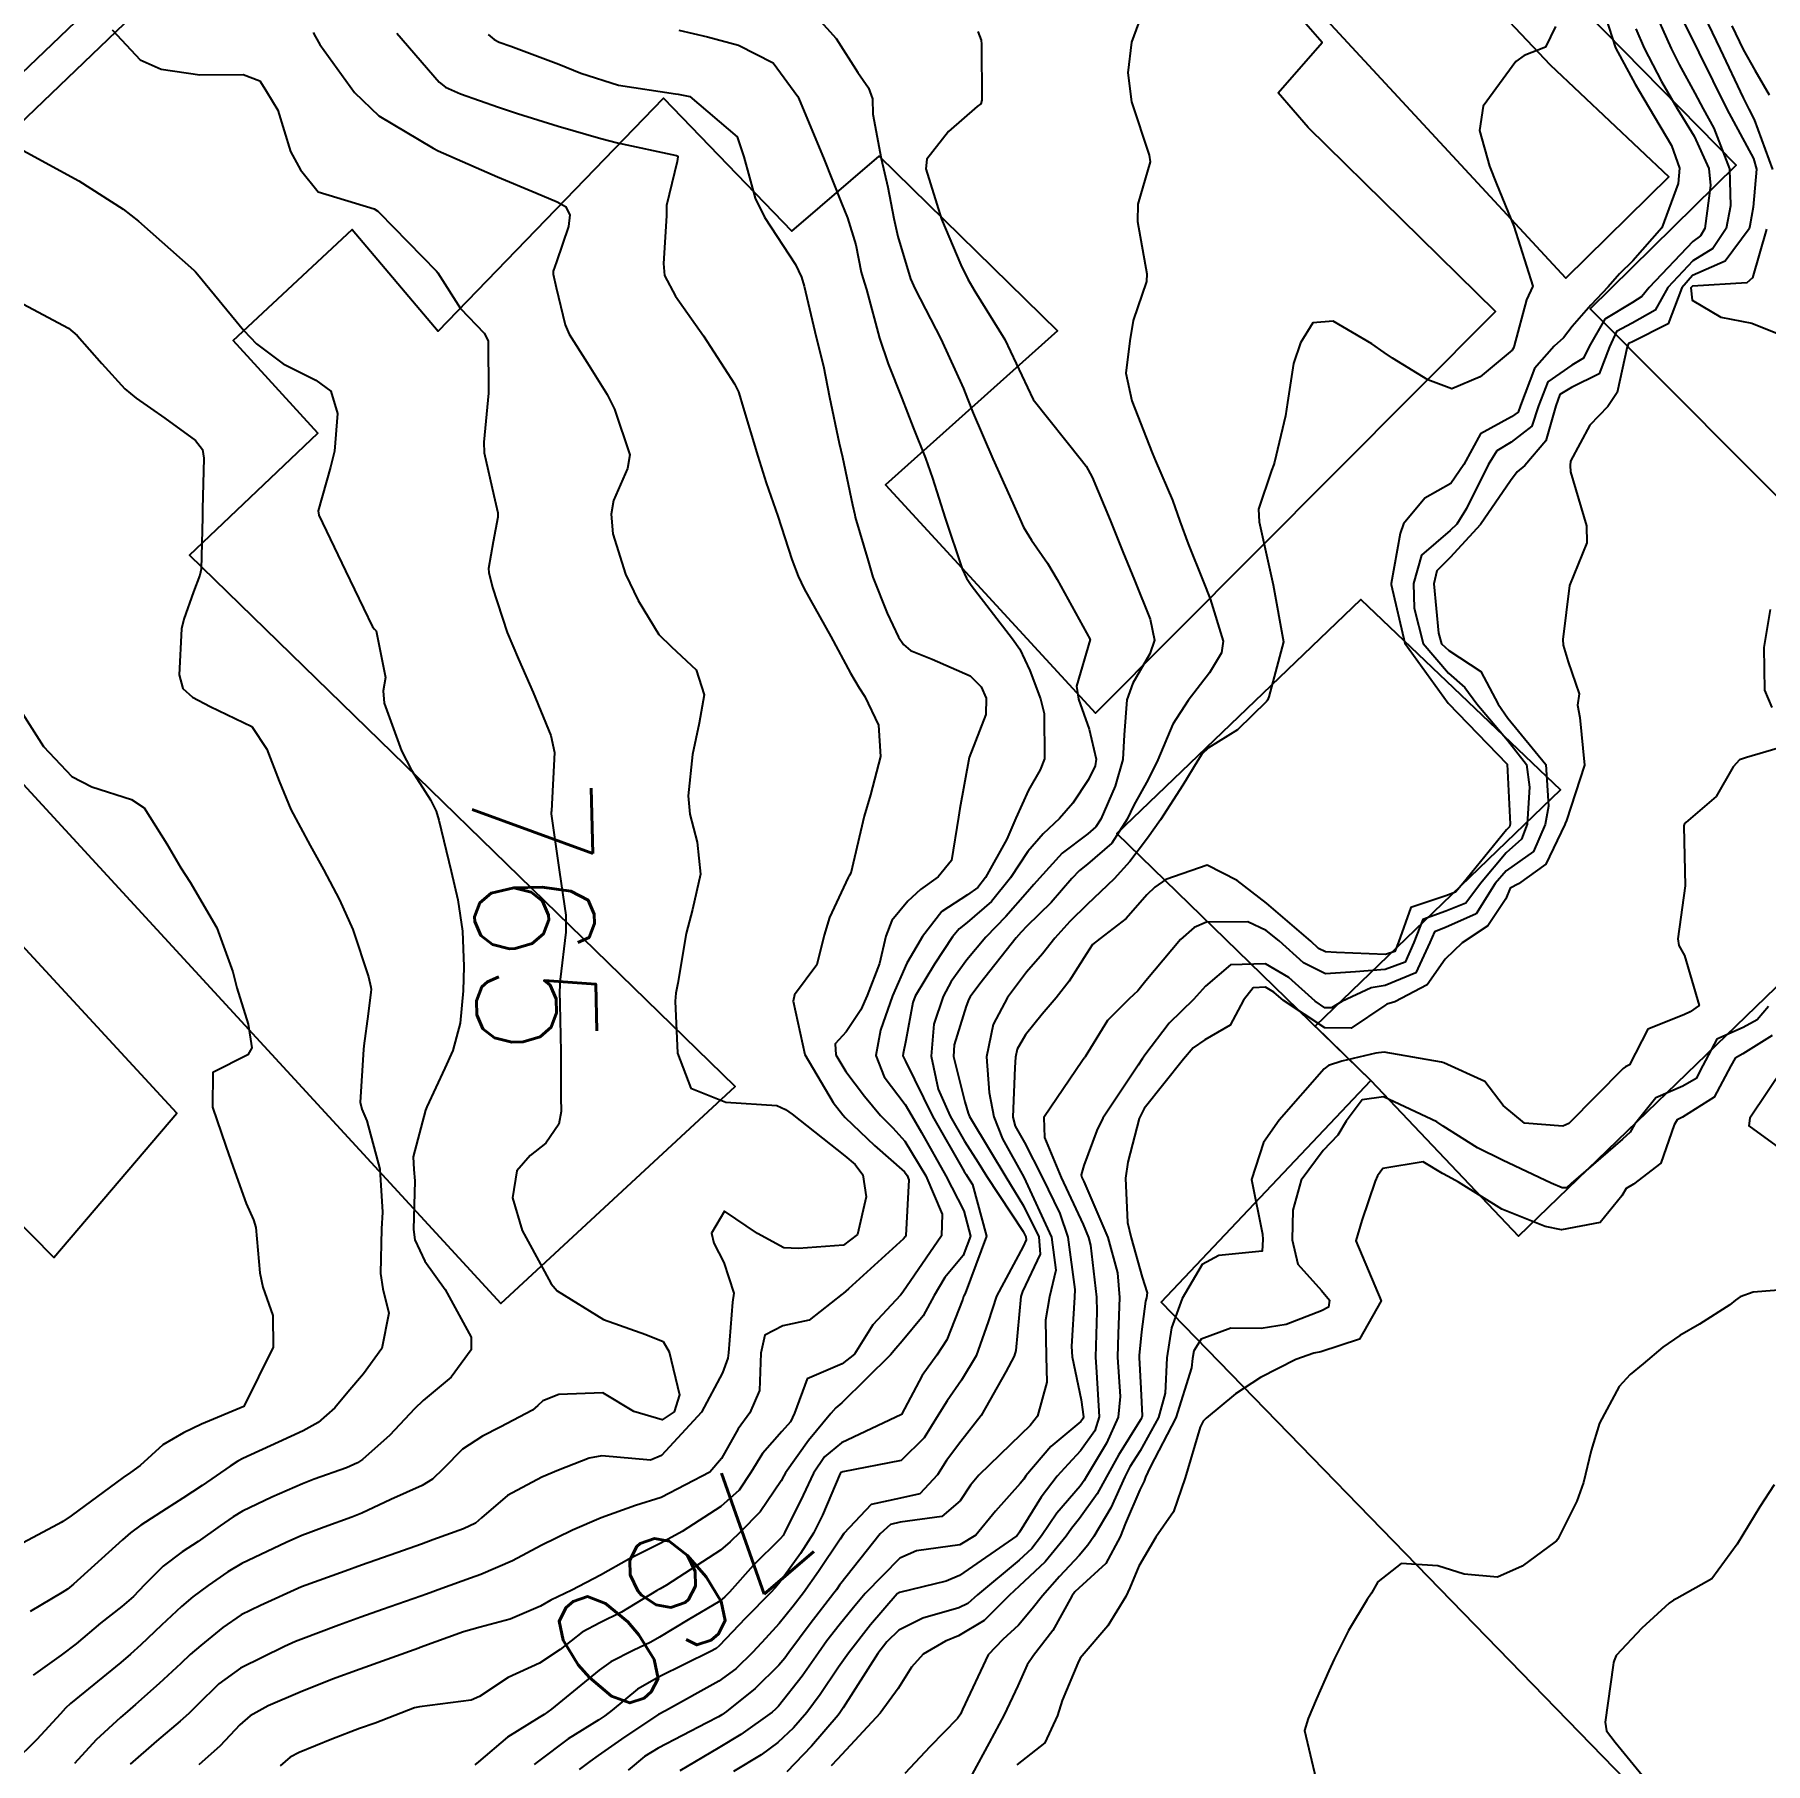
# Model space of a CAD drawing. Header units: metres. Extents: x 307586 to 320046, y 7427249 to 7434250.
# Drawn here: x 317335.3 to 317393.2, y 7431824.3 to 7431882.1 of the extents above; entities that cross this region are included whole.
import ezdxf
from ezdxf.enums import TextEntityAlignment as Align

# ---------------------------------------------------------------- set-up
doc = ezdxf.new("R2010")
doc.units = ezdxf.units.M
doc.header["$MEASUREMENT"] = 0
for name, color, linetype in [('Cotas', 45, 'Continuous'), ('Curvas de Nivel 1m', 11, 'Continuous'), ('Curvas de Nivel 5m', 15, 'Continuous'), ('Edificações', 30, 'Continuous'), ('Vias Primárias', 230, 'Continuous')]:
    doc.layers.add(name, color=color, linetype=linetype)
doc.styles.add('Style-STANDARD', font='STANDARD.shx')

msp = doc.modelspace()

# ---------------------------------------------------------------- linework, layer by layer
at = {"layer": 'Curvas de Nivel 1m', "flags": 128}
for points, elevation in [([(317389.905, 7431883.654), (317390.835, 7431881.763), (317390.895, 7431881.639), (317390.951, 7431881.52), (317391.895, 7431879.629), (317392.788, 7431877.969), (317392.883, 7431877.619), (317392.77, 7431876.349), (317392.666, 7431875.719), (317392.641, 7431875.621), (317391.839, 7431874.542), (317390.747, 7431874.055), (317390.381, 7431873.645), (317389.93, 7431872.447), (317388.715, 7431871.834), (317388.605, 7431871.78), (317388.559, 7431871.672), (317388.224, 7431870.149), (317387.908, 7431869.678), (317387.314, 7431869.054), (317386.665, 7431867.845), (317386.651, 7431867.702), (317386.661, 7431867.492), (317387.194, 7431865.684), (317387.21, 7431865.111), (317386.623, 7431863.69), (317386.406, 7431861.882), (317386.415, 7431861.692), (317386.587, 7431861.139), (317386.952, 7431860.061), (317386.892, 7431859.685), (317386.977, 7431859.274), (317387.133, 7431857.681), (317386.524, 7431855.83), (317386.485, 7431855.729), (317386.472, 7431855.691), (317385.84, 7431854.366), (317384.924, 7431853.706), (317384.642, 7431853.568), (317384.495, 7431853.206), (317383.901, 7431852.3), (317383.035, 7431851.732), (317382.467, 7431851.183), (317381.873, 7431850.332), (317380.786, 7431849.757), (317380.524, 7431849.687), (317380.451, 7431849.634), (317379.327, 7431848.884), (317378.44, 7431848.894), (317377.058, 7431849.801), (317376.738, 7431850.088), (317376.457, 7431850.253), (317376.044, 7431850.227), (317375.724, 7431849.817), (317375.281, 7431848.98), (317374.433, 7431848.486), (317374.04, 7431848.224), (317373.712, 7431847.841), (317372.406, 7431846.19), (317372.232, 7431845.862), (317371.86, 7431844.394), (317371.775, 7431843.866), (317371.844, 7431842.381), (317371.968, 7431841.864), (317372.34, 7431840.549), (317372.501, 7431840.024), (317372.476, 7431839.858), (317372.446, 7431839.744), (317372.316, 7431838.726), (317372.235, 7431837.93), (317372.233, 7431837.861), (317372.293, 7431836.82), (317372.34, 7431835.916), (317372.328, 7431835.859), (317372.282, 7431835.779), (317371.538, 7431834.6), (317371.136, 7431833.871), (317370.832, 7431833.296), (317370.242, 7431832.472), (317369.976, 7431832.143), (317369.788, 7431831.884), (317369.093, 7431831.022), (317368.216, 7431830.21), (317367.891, 7431829.905), (317367.048, 7431829.069), (317366.192, 7431828.549), (317365.752, 7431828.371), (317365.009, 7431827.942), (317364.617, 7431827.507), (317364.171, 7431826.787), (317363.57, 7431825.959), (317362.147, 7431824.424), (317361.928, 7431824.199)], 753), ([(317389.346, 7431883.172), (317390.026, 7431881.652), (317390.296, 7431881.116), (317390.818, 7431880.162), (317391.096, 7431879.637), (317391.454, 7431878.983), (317391.976, 7431877.628), (317392.013, 7431876.385), (317391.865, 7431875.629), (317391.423, 7431874.966), (317390.752, 7431874.551), (317389.917, 7431873.652), (317389.49, 7431872.901), (317388.725, 7431872.467), (317388.206, 7431872.19), (317387.963, 7431871.678), (317387.618, 7431870.767), (317386.699, 7431870.316), (317386.308, 7431870.083), (317386.171, 7431869.695), (317385.841, 7431868.532), (317385.135, 7431867.705), (317384.877, 7431867.491), (317384.658, 7431867.185), (317383.654, 7431865.725), (317382.632, 7431864.63), (317382.192, 7431864.179), (317382.089, 7431863.745), (317382.246, 7431862.095), (317382.349, 7431861.742), (317382.591, 7431861.511), (317383.666, 7431860.806), (317384.238, 7431859.715), (317384.566, 7431859.252), (317385.836, 7431857.697), (317385.924, 7431856.301), (317385.815, 7431855.697), (317385.42, 7431854.794), (317384.507, 7431854.14), (317384.146, 7431853.715), (317383.505, 7431852.707), (317382.481, 7431852.252), (317382.117, 7431852.105), (317381.962, 7431851.745), (317381.483, 7431850.73), (317380.458, 7431850.309), (317379.996, 7431850.226), (317379.012, 7431849.774), (317378.665, 7431849.562), (317378.45, 7431849.565), (317378.117, 7431849.785), (317377.235, 7431850.573), (317376.465, 7431851.029), (317375.291, 7431850.996), (317374.457, 7431850.283), (317374.051, 7431849.836), (317373.242, 7431849.047), (317372.425, 7431847.972), (317372.376, 7431847.908), (317372.345, 7431847.861), (317372.202, 7431847.643), (317371.019, 7431845.874), (317370.819, 7431845.456), (317370.387, 7431844.283), (317370.292, 7431843.973), (317370.321, 7431843.881), (317370.381, 7431843.754), (317371.189, 7431841.872), (317371.511, 7431840.699), (317371.579, 7431839.868), (317371.534, 7431838.649), (317371.512, 7431837.868), (317371.595, 7431836.562), (317371.53, 7431835.868), (317371.145, 7431835), (317370.478, 7431833.878), (317370.398, 7431833.742), (317370.258, 7431833.556), (317369.479, 7431832.653), (317368.967, 7431831.893), (317368.649, 7431831.475), (317368.225, 7431831.084), (317366.829, 7431829.921), (317366.499, 7431829.635), (317366.206, 7431829.484), (317364.996, 7431829.147), (317364.195, 7431828.74), (317363.792, 7431828.353), (317363.497, 7431827.96), (317362.331, 7431826.144), (317362.223, 7431825.979), (317362.162, 7431825.893), (317361.277, 7431824.863), (317360.447, 7431823.997)], 754), ([(317390.858, 7431883.337), (317391.667, 7431881.632), (317392.442, 7431879.999), (317392.63, 7431879.622), (317392.808, 7431879.28), (317393.423, 7431877.61)], 752), ([(317356.835, 7431882.261), (317357.792, 7431882.04), (317358.83, 7431881.77), (317359.987, 7431881.175), (317360.813, 7431880.045), (317360.839, 7431880), (317360.866, 7431879.945), (317361.671, 7431877.991), (317362.279, 7431876.474), (317362.483, 7431875.983), (317362.754, 7431875.083), (317362.936, 7431874.168), (317362.988, 7431873.976), (317363.116, 7431873.596), (317363.551, 7431871.967), (317363.842, 7431871.101), (317364.294, 7431869.956), (317364.678, 7431868.978), (317365.084, 7431867.946), (317365.32, 7431867.28), (317365.75, 7431865.939), (317366.318, 7431864.241), (317366.456, 7431863.932), (317366.619, 7431863.697), (317367.998, 7431861.909), (317368.238, 7431861.554), (317368.582, 7431860.841), (317368.93, 7431859.896), (317369.059, 7431859.402), (317369.066, 7431857.895), (317368.918, 7431857.517), (317368.532, 7431856.836), (317368.108, 7431855.906), (317367.804, 7431855.199), (317367.095, 7431853.921), (317366.837, 7431853.586), (317366.494, 7431853.336), (317365.636, 7431852.788), (317364.989, 7431851.945), (317364.798, 7431851.618), (317364.464, 7431851.051), (317363.98, 7431849.957), (317363.586, 7431848.813), (317363.426, 7431847.965), (317363.709, 7431847.253), (317364.407, 7431846.326), (317364.632, 7431845.948), (317364.948, 7431845.394), (317365.768, 7431843.936), (317366.366, 7431842.774), (317366.589, 7431841.926), (317366.346, 7431841.276), (317365.738, 7431840.537), (317365.375, 7431839.94), (317365.008, 7431839.257), (317364.31, 7431838.409), (317364.097, 7431838.163), (317363.921, 7431837.956), (317362.287, 7431836.35), (317362.092, 7431836.175), (317361.922, 7431835.984), (317361.176, 7431835.089), (317360.399, 7431833.999), (317360.352, 7431833.908), (317360.259, 7431833.731), (317359.553, 7431832.697), (317358.883, 7431832.014), (317358.549, 7431831.697), (317358.227, 7431831.416), (317356.419, 7431830.251), (317356.214, 7431830.127), (317356.165, 7431830.099), (317356.088, 7431830.051), (317354.921, 7431829.344), (317354.197, 7431828.987), (317353.602, 7431828.668), (317352.87, 7431828.09), (317352.178, 7431827.634), (317351.126, 7431827.158), (317350.167, 7431826.525), (317349.886, 7431826.403), (317348.163, 7431826.181), (317347.994, 7431826.143), (317346.684, 7431825.633), (317346.152, 7431825.455), (317345.231, 7431825.095), (317344.14, 7431824.653), (317343.84, 7431824.491), (317343.505, 7431824.199)], 761), ([(317366.837, 7431882.223), (317366.949, 7431881.929), (317366.959, 7431881.802), (317366.971, 7431879.928), (317366.933, 7431879.807), (317366.81, 7431879.708), (317365.856, 7431878.881), (317365.132, 7431877.947), (317365.096, 7431877.631), (317365.626, 7431875.941), (317366.267, 7431874.415), (317366.498, 7431873.932), (317366.737, 7431873.531), (317367.738, 7431871.92), (317368.693, 7431869.91), (317370.309, 7431867.885), (317370.462, 7431867.684), (317370.657, 7431867.315), (317371.265, 7431865.874), (317371.692, 7431864.81), (317372.076, 7431863.865), (317372.604, 7431862.566), (317372.744, 7431861.858), (317372.588, 7431861.398), (317372.026, 7431860.418), (317371.826, 7431859.867), (317371.728, 7431858.696), (317371.684, 7431857.869), (317371.426, 7431856.979), (317370.953, 7431855.876), (317370.788, 7431855.61), (317370.518, 7431855.381), (317369.664, 7431854.736), (317368.896, 7431853.896), (317368.712, 7431853.686), (317368.496, 7431853.441), (317367.774, 7431852.62), (317367.107, 7431851.92), (317366.465, 7431851.17), (317365.949, 7431850.444), (317365.673, 7431849.938), (317365.37, 7431849.01), (317365.272, 7431847.942), (317365.509, 7431846.842), (317365.913, 7431845.935), (317366.395, 7431845.104), (317366.847, 7431844.383), (317367.14, 7431843.919), (317368.356, 7431842.079), (317368.446, 7431841.899), (317368.455, 7431841.796), (317368.35, 7431841.578), (317367.467, 7431839.913), (317367.182, 7431839.055), (317366.785, 7431837.923), (317366.295, 7431837.102), (317365.814, 7431836.408), (317365.516, 7431835.938), (317365.041, 7431835.177), (317364.268, 7431834.417), (317362.322, 7431834.037), (317362.263, 7431834.018), (317362.242, 7431834.002), (317362.231, 7431833.98), (317361.641, 7431832.587), (317361.337, 7431831.989), (317360.909, 7431831.31), (317360.216, 7431830.343), (317360.059, 7431830.157), (317359.91, 7431830.003), (317359.069, 7431829.142), (317358.186, 7431828.216), (317358.081, 7431828.125), (317357.892, 7431828.024), (317356.174, 7431827.182), (317355.457, 7431826.77), (317354.608, 7431826.066), (317354.358, 7431825.87), (317354.158, 7431825.74), (317353.134, 7431825.1), (317352.137, 7431824.363), (317351.992, 7431824.244)], 759), ([(317372.209, 7431882.499), (317371.983, 7431881.868), (317371.857, 7431880.836), (317371.982, 7431879.868), (317372.568, 7431878.08), (317372.599, 7431877.862), (317372.188, 7431876.447), (317372.173, 7431875.866), (317372.496, 7431874.112), (317372.474, 7431873.863), (317372.039, 7431872.551), (317371.921, 7431871.868), (317371.784, 7431870.787), (317371.993, 7431869.867), (317372.667, 7431868.127), (317372.779, 7431867.858), (317373.348, 7431866.548), (317373.596, 7431865.846), (317373.872, 7431865.078), (317374.372, 7431863.834), (317374.614, 7431863.237), (317375.049, 7431861.825), (317374.983, 7431861.432), (317374.582, 7431860.767), (317373.874, 7431859.84), (317373.355, 7431859.055), (317372.857, 7431857.855), (317372.536, 7431857.2), (317372.055, 7431856.337), (317371.832, 7431855.867), (317371.32, 7431855.066), (317370.508, 7431854.366), (317370.234, 7431854.154), (317369.986, 7431853.885), (317369.295, 7431853.088), (317368.479, 7431852.29), (317368.283, 7431852.095), (317368.118, 7431851.905), (317366.902, 7431850.368), (317366.58, 7431849.928), (317366.535, 7431849.845), (317366.448, 7431849.617), (317366.043, 7431848.319), (317366.028, 7431847.934), (317366.408, 7431846.412), (317366.512, 7431846.036), (317366.562, 7431845.928), (317367.251, 7431844.776), (317367.779, 7431843.909), (317368.369, 7431842.939), (317368.875, 7431841.895), (317368.922, 7431841.32), (317368.335, 7431840.066), (317368.273, 7431839.901), (317368.112, 7431838.096), (317368.053, 7431837.904), (317367.772, 7431837.382), (317366.953, 7431835.92), (317366.274, 7431835.053), (317365.786, 7431834.417), (317365.493, 7431833.938), (317364.895, 7431833.302), (317364.251, 7431833.157), (317363.273, 7431832.939), (317362.35, 7431831.978), (317362.231, 7431831.789), (317361.504, 7431830.703), (317361.005, 7431829.992), (317360.662, 7431829.54), (317360.197, 7431828.961), (317359.737, 7431828.458), (317359.313, 7431828.009), (317358.741, 7431827.45), (317358.173, 7431827.036), (317356.391, 7431826.047), (317356.161, 7431825.918), (317355.034, 7431825.177), (317354.14, 7431824.542), (317353.864, 7431824.347), (317353.503, 7431824.079)], 758), ([(317386.155, 7431882.385), (317385.828, 7431881.7), (317385.117, 7431881.421), (317384.828, 7431881.218), (317383.746, 7431879.726), (317383.614, 7431878.915), (317383.951, 7431877.722), (317384.189, 7431877.131), (317384.763, 7431875.71), (317385.404, 7431873.703), (317385.191, 7431873.25), (317384.782, 7431871.709), (317384.768, 7431871.654), (317384.711, 7431871.557), (317383.644, 7431870.668), (317382.698, 7431870.268), (317381.885, 7431870.565), (317380.708, 7431871.294), (317380.428, 7431871.482), (317380.021, 7431871.77), (317378.724, 7431872.528), (317378.048, 7431872.472), (317377.633, 7431871.801), (317377.395, 7431871.114), (317377.195, 7431869.805), (317377.132, 7431869.36), (317376.757, 7431867.809), (317376.739, 7431867.732), (317376.66, 7431867.534), (317376.223, 7431866.239), (317376.251, 7431865.814), (317376.626, 7431864.112), (317376.691, 7431863.809), (317376.72, 7431863.71), (317377.058, 7431861.803), (317376.574, 7431859.959), (317376.527, 7431859.857), (317376.491, 7431859.811), (317375.522, 7431858.857), (317374.549, 7431858.253), (317374.33, 7431858.049), (317374.194, 7431857.835), (317373.698, 7431857.006), (317372.95, 7431855.854), (317372.517, 7431855.24), (317371.923, 7431854.452), (317371.396, 7431853.871), (317370.937, 7431853.435), (317370.49, 7431853.018), (317369.916, 7431852.451), (317369.418, 7431851.891), (317368.996, 7431851.367), (317368.461, 7431850.756), (317367.83, 7431849.909), (317367.355, 7431849), (317367.122, 7431847.92), (317367.22, 7431846.727), (317367.37, 7431845.915), (317367.665, 7431845.18), (317368.377, 7431843.9), (317369.3, 7431841.891), (317369.45, 7431840.78), (317369.239, 7431839.891), (317369.1, 7431839.113), (317369.121, 7431837.892), (317369.151, 7431837.035), (317368.833, 7431835.894), (317368.585, 7431835.592), (317368.277, 7431835.282), (317366.873, 7431833.921), (317366.587, 7431833.596), (317366.25, 7431833.068), (317365.632, 7431832.546), (317364.239, 7431832.352), (317363.913, 7431832.279), (317363.568, 7431831.96), (317362.216, 7431830.244), (317362.105, 7431830.09), (317362.024, 7431829.982), (317361.232, 7431828.955), (317360.517, 7431827.997), (317360.377, 7431827.802), (317360.179, 7431827.565), (317359.385, 7431826.794), (317358.426, 7431826.017), (317358.272, 7431825.909), (317358.161, 7431825.842), (317357.771, 7431825.64), (317356.144, 7431824.798), (317355.683, 7431824.511), (317355.146, 7431824.06)], 757), ([(317387.849, 7431882.679), (317388.166, 7431881.677), (317388.821, 7431880.463), (317389.115, 7431879.965), (317389.295, 7431879.663), (317390.039, 7431878.407), (317390.308, 7431877.647), (317390.268, 7431877.138), (317389.713, 7431875.656), (317388.752, 7431874.545), (317388.302, 7431874.119), (317387.921, 7431873.678), (317387.345, 7431873.072), (317386.723, 7431872.357), (317386.432, 7431871.978), (317386.111, 7431871.696), (317385.457, 7431870.95), (317384.991, 7431869.707), (317384.91, 7431869.488), (317384.687, 7431869.329), (317383.646, 7431868.758), (317383.095, 7431867.734), (317382.656, 7431867.096), (317381.793, 7431866.608), (317381.081, 7431865.756), (317380.966, 7431865.43), (317380.662, 7431863.76), (317380.658, 7431863.724), (317381.122, 7431861.755), (317382.573, 7431859.754), (317384.543, 7431857.71), (317384.645, 7431855.709), (317384.616, 7431855.615), (317384.521, 7431855.515), (317383.068, 7431853.732), (317382.81, 7431853.424), (317382.496, 7431853.306), (317381.321, 7431852.921), (317380.911, 7431851.756), (317380.786, 7431851.441), (317380.469, 7431851.339), (317378.833, 7431851.413), (317378.469, 7431851.431), (317378.235, 7431851.548), (317377.974, 7431851.787), (317376.492, 7431853.058), (317375.512, 7431853.82), (317374.508, 7431854.337), (317373.124, 7431853.851), (317372.753, 7431853.602), (317372.495, 7431853.34), (317371.797, 7431852.553), (317370.93, 7431851.875), (317370.676, 7431851.673), (317370.468, 7431851.362), (317369.895, 7431850.449), (317369.457, 7431849.89), (317368.994, 7431849.345), (317368.434, 7431848.657), (317368.152, 7431848.179), (317368.095, 7431847.905), (317368.076, 7431847.562), (317368.004, 7431845.906), (317368.091, 7431845.596), (317368.394, 7431845.058), (317368.991, 7431843.894), (317369.576, 7431842.677), (317369.853, 7431841.885), (317370.084, 7431840.133), (317370.076, 7431839.883), (317369.966, 7431838.225), (317369.989, 7431837.883), (317370.289, 7431836.451), (317370.373, 7431835.879), (317370.355, 7431835.807), (317370.281, 7431835.723), (317369.278, 7431834.885), (317368.448, 7431833.898), (317368.373, 7431833.787), (317368.259, 7431833.645), (317367.433, 7431832.724), (317366.771, 7431831.922), (317366.23, 7431831.591), (317364.782, 7431831.39), (317364.225, 7431831.15), (317363.074, 7431829.967), (317362.678, 7431829.501), (317362.197, 7431828.906), (317361.79, 7431828.383), (317361.505, 7431827.987), (317360.96, 7431827.207), (317360.165, 7431826.195), (317360.068, 7431826.097), (317359.954, 7431826.002), (317358.914, 7431825.253), (317358.151, 7431824.794), (317356.865, 7431824.039)], 756), ([(317392.06, 7431882.413), (317392.433, 7431881.624), (317392.826, 7431880.925), (317393.307, 7431880.102)], 751), ([(317344.61, 7431882.193), (317344.683, 7431882.044), (317344.829, 7431881.792), (317345.989, 7431880.178), (317346.801, 7431879.4), (317348.623, 7431878.314), (317348.784, 7431878.232), (317348.966, 7431878.147), (317350.24, 7431877.591), (317350.775, 7431877.36), (317352.058, 7431876.819), (317352.767, 7431876.526), (317353.041, 7431876.371), (317353.195, 7431876.094), (317353.148, 7431875.703), (317352.739, 7431874.52), (317352.63, 7431874.206), (317352.63, 7431874.101), (317352.728, 7431873.655), (317353.034, 7431872.413), (317353.166, 7431872.093), (317353.765, 7431871.145), (317354.441, 7431870.074), (317354.686, 7431869.59), (317355.193, 7431868.065), (317355.124, 7431867.6), (317354.647, 7431866.527), (317354.577, 7431866.071), (317354.633, 7431865.42), (317355.049, 7431864.066), (317355.473, 7431863.192), (317356.165, 7431862.054), (317356.589, 7431861.635), (317357.411, 7431860.867), (317357.688, 7431860.033), (317357.515, 7431859.08), (317357.293, 7431858.039), (317357.145, 7431856.657), (317357.201, 7431856.04), (317357.448, 7431855.097), (317357.559, 7431854.034), (317357.291, 7431852.848), (317357.077, 7431852.041), (317356.802, 7431850.39), (317356.739, 7431850.046), (317356.716, 7431849.779), (317356.797, 7431848.044), (317357.24, 7431846.867), (317358.407, 7431846.399), (317360.119, 7431846.29), (317360.405, 7431846.164), (317360.622, 7431845.998), (317362.389, 7431844.606), (317362.732, 7431844.32), (317362.993, 7431843.971), (317363.106, 7431843.235), (317362.813, 7431841.973), (317362.349, 7431841.617), (317360.836, 7431841.507), (317360.348, 7431841.533), (317359.469, 7431842.009), (317358.36, 7431842.758), (317357.934, 7431842.026), (317358.008, 7431841.684), (317358.343, 7431841.042), (317358.671, 7431840.017), (317358.633, 7431839.713), (317358.502, 7431838.018), (317358.476, 7431837.843), (317358.296, 7431837.353), (317357.594, 7431836.03), (317356.261, 7431834.58), (317355.884, 7431834.429), (317354.26, 7431834.573), (317353.836, 7431834.499), (317352.812, 7431834.092), (317352.25, 7431833.854), (317351.106, 7431833.249), (317350.237, 7431832.494), (317350.032, 7431832.325), (317349.638, 7431832.126), (317348.609, 7431831.757), (317348.228, 7431831.621), (317347.402, 7431831.329), (317346.22, 7431830.912), (317345.678, 7431830.716), (317344.213, 7431830.19), (317342.843, 7431829.571), (317342.198, 7431829.248), (317341.584, 7431828.834), (317340.851, 7431828.233), (317340.495, 7431827.922), (317340.177, 7431827.63), (317339.458, 7431826.959), (317338.663, 7431826.255), (317338.394, 7431826.023), (317338.156, 7431825.823), (317337.347, 7431825.07), (317336.62, 7431824.283)], 764), ([(317347.407, 7431882.164), (317348.817, 7431880.525), (317349.026, 7431880.358), (317349.528, 7431880.139), (317350.807, 7431879.694), (317351.44, 7431879.477), (317352.797, 7431879.054), (317354.23, 7431878.64), (317354.789, 7431878.497), (317356.76, 7431878.074), (317356.783, 7431878.065), (317356.8, 7431878.05), (317356.806, 7431878.027), (317356.781, 7431877.868), (317356.419, 7431876.401), (317356.419, 7431876.053), (317356.327, 7431874.466), (317356.352, 7431874.054), (317356.726, 7431873.367), (317357.662, 7431872.041), (317358.697, 7431870.43), (317358.833, 7431870.167), (317358.879, 7431870.027), (317358.955, 7431869.76), (317359.484, 7431868.018), (317359.763, 7431867.118), (317360.152, 7431866.005), (317360.621, 7431864.562), (317360.826, 7431863.998), (317361.026, 7431863.578), (317361.921, 7431861.987), (317362.581, 7431860.751), (317362.866, 7431860.266), (317363.058, 7431859.973), (317363.51, 7431859.014), (317363.585, 7431857.964), (317363.244, 7431856.683), (317363.039, 7431855.972), (317362.589, 7431854.064), (317362.53, 7431853.98), (317362.523, 7431853.959), (317362.502, 7431853.925), (317361.881, 7431852.584), (317361.696, 7431851.988), (317361.45, 7431851.003), (317360.709, 7431849.997), (317360.664, 7431849.784), (317361.052, 7431847.994), (317361.998, 7431846.393), (317362.318, 7431845.981), (317362.402, 7431845.892), (317363.381, 7431844.954), (317364.384, 7431844.075), (317364.474, 7431843.949), (317364.525, 7431843.805), (317364.432, 7431841.949), (317364.408, 7431841.894), (317364.352, 7431841.83), (317362.512, 7431840.155), (317362.333, 7431840.005), (317362.3, 7431839.98), (317361.195, 7431839.116), (317360.317, 7431838.924), (317359.714, 7431838.604), (317359.575, 7431838.007), (317359.536, 7431836.762), (317359.209, 7431836.011), (317358.818, 7431835.474), (317358.268, 7431834.486), (317357.876, 7431834.026), (317356.244, 7431833.175), (317355.391, 7431832.908), (317354.237, 7431832.497), (317353.283, 7431832.084), (317352.228, 7431831.578), (317351.269, 7431831.063), (317350.218, 7431830.604), (317349.864, 7431830.476), (317348.909, 7431830.133), (317348.4, 7431829.948), (317348.209, 7431829.882), (317346.926, 7431829.435), (317346.198, 7431829.178), (317345.461, 7431828.91), (317344.187, 7431828.429), (317344.016, 7431828.362), (317343.646, 7431828.198), (317342.175, 7431827.468), (317341.451, 7431826.946), (317340.723, 7431826.234), (317340.445, 7431825.95), (317340.155, 7431825.692), (317339.366, 7431825.027), (317338.484, 7431824.256)], 763), ([(317350.462, 7431882.126), (317350.658, 7431881.95), (317350.83, 7431881.861), (317351.215, 7431881.73), (317352.823, 7431881.131), (317353.555, 7431880.824), (317354.816, 7431880.428), (317356.723, 7431880.141), (317356.814, 7431880.128), (317357.207, 7431880.046), (317358.793, 7431878.7), (317359.015, 7431878.027), (317359.39, 7431876.642), (317359.697, 7431876.016), (317360.739, 7431874.43), (317360.941, 7431873.998), (317361.025, 7431873.702), (317361.428, 7431871.993), (317361.672, 7431871.022), (317361.881, 7431869.988), (317362.2, 7431868.454), (317362.312, 7431867.984), (317362.647, 7431866.387), (317362.719, 7431866.054), (317362.738, 7431865.979), (317363.174, 7431864.518), (317363.329, 7431863.969), (317363.802, 7431862.765), (317364.189, 7431861.956), (317364.347, 7431861.71), (317364.589, 7431861.516), (317365.306, 7431861.223), (317366.58, 7431860.666), (317366.952, 7431860.299), (317367.113, 7431859.922), (317367.109, 7431859.378), (317366.543, 7431857.93), (317366.231, 7431856.228), (317366.191, 7431855.933), (317365.954, 7431854.49), (317365.509, 7431853.94), (317364.924, 7431853.518), (317364.491, 7431853.126), (317363.958, 7431852.481), (317363.761, 7431851.961), (317363.548, 7431851.048), (317363.138, 7431849.97), (317362.929, 7431849.49), (317362.435, 7431848.762), (317362.06, 7431848.352), (317362.084, 7431847.983), (317362.417, 7431847.432), (317363.043, 7431846.605), (317363.584, 7431845.962), (317363.993, 7431845.55), (317364.394, 7431845.096), (317365.101, 7431843.943), (317365.649, 7431842.652), (317365.618, 7431841.937), (317365.106, 7431841.182), (317364.334, 7431840.051), (317364.252, 7431839.951), (317363.323, 7431838.96), (317362.712, 7431837.974), (317362.3, 7431837.652), (317361.132, 7431837.154), (317360.701, 7431835.996), (317360.566, 7431835.712), (317360.277, 7431835.381), (317359.631, 7431834.645), (317359.243, 7431834.01), (317358.849, 7431833.419), (317358.246, 7431832.879), (317356.95, 7431832.039), (317356.229, 7431831.646), (317355.165, 7431831.119), (317354.218, 7431830.581), (317353.254, 7431830.084), (317352.557, 7431829.745), (317352.205, 7431829.547), (317351.197, 7431829.111), (317350.194, 7431828.845), (317349.637, 7431828.68), (317348.183, 7431828.155), (317348.141, 7431828.141), (317346.176, 7431827.441), (317345.25, 7431827.101), (317344.168, 7431826.671), (317343.1, 7431826.206), (317342.495, 7431825.878), (317342.153, 7431825.573), (317341.494, 7431824.875), (317340.781, 7431824.234)], 762), ([(317334.783, 7431878.31), (317336.772, 7431877.229), (317338.248, 7431876.275), (317338.757, 7431875.88), (317340.612, 7431874.242), (317340.67, 7431874.179), (317340.732, 7431874.105), (317342.288, 7431872.224), (317342.708, 7431871.771), (317343.6, 7431871.105), (317344.697, 7431870.558), (317345.195, 7431870.185), (317345.423, 7431869.442), (317345.319, 7431868.183), (317345.19, 7431867.652), (317344.771, 7431866.189), (317344.789, 7431866.041), (317345.69, 7431864.179), (317346.594, 7431862.308), (317346.657, 7431862.232), (317346.711, 7431862.168), (317347.024, 7431860.61), (317346.946, 7431860.164), (317346.979, 7431859.751), (317347.561, 7431858.155), (317347.893, 7431857.506), (317348.527, 7431856.518), (317348.718, 7431856.138), (317348.813, 7431855.843), (317349.216, 7431854.133), (317349.44, 7431853.174), (317349.603, 7431852.129), (317349.648, 7431850.941), (317349.626, 7431850.128), (317349.517, 7431849.049), (317349.276, 7431848.131), (317349.012, 7431847.539), (317348.404, 7431846.249), (317348.36, 7431846.141), (317347.948, 7431844.578), (317347.971, 7431844.146), (317348.001, 7431843.777), (317347.962, 7431842.146), (317348.004, 7431841.799), (317348.342, 7431841.085), (317349.02, 7431840.133), (317349.888, 7431838.546), (317349.891, 7431838.124), (317349.217, 7431837.207), (317348.286, 7431836.428), (317347.989, 7431836.144), (317347.166, 7431835.261), (317346.257, 7431834.448), (317346.089, 7431834.338), (317345.72, 7431834.175), (317344.642, 7431833.793), (317344.247, 7431833.637), (317343.225, 7431833.188), (317342.238, 7431832.72), (317341.927, 7431832.532), (317341.492, 7431832.227), (317340.753, 7431831.709), (317340.224, 7431831.36), (317339.586, 7431830.879), (317338.967, 7431830.252), (317338.596, 7431829.867), (317338.202, 7431829.532), (317337.487, 7431828.977), (317336.672, 7431828.283), (317336.179, 7431827.909), (317335.235, 7431827.237)], 766), ([(317393.217, 7431875.613), (317392.746, 7431873.977), (317392.557, 7431873.809), (317390.743, 7431873.697), (317390.689, 7431873.641), (317390.737, 7431873.233), (317391.689, 7431872.67), (317392.726, 7431872.468), (317394.593, 7431871.713)], 752), ([(317334.722, 7431873.199), (317336.425, 7431872.293), (317336.711, 7431872.054), (317337.531, 7431871.112), (317338.307, 7431870.266), (317338.688, 7431869.951), (317339.643, 7431869.285), (317340.667, 7431868.54), (317340.904, 7431868.238), (317340.953, 7431867.944), (317340.904, 7431866.237), (317340.905, 7431865.971), (317340.855, 7431864.238), (317340.81, 7431864.039), (317340.605, 7431863.471), (317340.277, 7431862.562), (317340.206, 7431862.244), (317340.127, 7431860.695), (317340.248, 7431860.243), (317340.569, 7431859.953), (317341.155, 7431859.643), (317342.554, 7431858.974), (317343.052, 7431858.212), (317343.467, 7431857.141), (317343.862, 7431856.2), (317344.505, 7431854.985), (317344.955, 7431854.185), (317345.488, 7431853.175), (317345.931, 7431852.175), (317346.457, 7431850.595), (317346.538, 7431850.253), (317346.543, 7431850.169), (317346.538, 7431850.082), (317346.441, 7431849.36), (317346.303, 7431848.293), (317346.289, 7431848.171), (317346.175, 7431846.403), (317346.23, 7431846.172), (317346.397, 7431845.78), (317346.836, 7431844.163), (317346.925, 7431842.728), (317346.89, 7431842.162), (317346.852, 7431840.676), (317346.938, 7431840.161), (317347.133, 7431839.345), (317346.905, 7431838.161), (317346.294, 7431837.313), (317345.763, 7431836.701), (317345.328, 7431836.18), (317344.774, 7431835.687), (317344.271, 7431835.412), (317343.441, 7431835.027), (317342.257, 7431834.488), (317342.081, 7431834.396), (317341.827, 7431834.224), (317340.897, 7431833.583), (317340.242, 7431833.153), (317339.685, 7431832.799), (317338.838, 7431832.254), (317338.494, 7431831.994), (317338.228, 7431831.757), (317336.591, 7431830.284), (317336.385, 7431830.112), (317336.208, 7431829.995), (317335.137, 7431829.362)], 767), ([(317393.338, 7431862.883), (317393.131, 7431861.612), (317393.154, 7431860.187), (317393.4, 7431859.608)], 752), ([(317334.567, 7431859.894), (317335.585, 7431858.3), (317336.533, 7431857.299), (317337.202, 7431856.952), (317338.526, 7431856.529), (317338.948, 7431856.256), (317339.707, 7431855.045), (317340.178, 7431854.243), (317340.488, 7431853.763), (317341.382, 7431852.231), (317341.922, 7431850.762), (317342.049, 7431850.224), (317342.435, 7431849.016), (317342.549, 7431848.218), (317342.421, 7431847.991), (317341.25, 7431847.396), (317341.236, 7431846.232), (317341.682, 7431844.928), (317341.928, 7431844.224), (317342.361, 7431843.017), (317342.61, 7431842.471), (317342.685, 7431842.215), (317342.821, 7431840.696), (317342.923, 7431840.211), (317343.259, 7431839.265), (317343.27, 7431838.206), (317342.283, 7431836.22), (317340.874, 7431835.634), (317340.269, 7431835.337), (317339.571, 7431834.939), (317338.818, 7431834.254), (317338.498, 7431834.01), (317338.249, 7431833.846), (317336.512, 7431832.562), (317336.234, 7431832.375), (317336.18, 7431832.343), (317336.078, 7431832.292), (317334.88, 7431831.65)], 768), ([(317393.837, 7431858.317), (317392.548, 7431857.935), (317392.31, 7431857.859), (317392.102, 7431857.624), (317391.529, 7431856.634), (317390.524, 7431855.76), (317390.469, 7431855.695), (317390.453, 7431855.641), (317390.503, 7431853.64), (317390.25, 7431851.869), (317390.282, 7431851.642), (317390.47, 7431851.314), (317390.968, 7431849.635), (317390.66, 7431849.428), (317390.448, 7431849.33), (317389.251, 7431848.841), (317388.63, 7431847.658), (317388.501, 7431847.581), (317388.422, 7431847.535), (317386.604, 7431845.687), (317386.402, 7431845.596), (317385.121, 7431845.703), (317384.409, 7431846.29), (317383.793, 7431847.096), (317382.423, 7431847.723), (317382.345, 7431847.741), (317380.428, 7431848.074), (317380.15, 7431848.04), (317379.009, 7431847.774), (317378.569, 7431847.631), (317378.42, 7431847.519), (317376.922, 7431845.802), (317376.395, 7431845.058), (317375.997, 7431843.814), (317376.356, 7431841.991), (317376.368, 7431841.81), (317376.349, 7431841.423), (317374.899, 7431841.273), (317374.344, 7431840.978), (317373.667, 7431839.84), (317373.312, 7431838.852), (317373.157, 7431837.847), (317373.109, 7431836.666), (317372.885, 7431835.851), (317372.272, 7431834.742), (317371.927, 7431834.202), (317371.755, 7431833.865), (317371.281, 7431832.836), (317370.722, 7431831.875), (317370.521, 7431831.586), (317370.227, 7431831.239), (317369.572, 7431830.534), (317369.001, 7431829.892), (317368.652, 7431829.449), (317368.198, 7431828.905), (317367.676, 7431828.423), (317367.178, 7431827.915), (317366.324, 7431826.087), (317366.262, 7431825.929), (317366.161, 7431825.785), (317365.24, 7431824.851), (317364.401, 7431823.947)], 752), ([(317393.29, 7431849.607), (317392.902, 7431849.157), (317392.442, 7431848.906), (317391.557, 7431848.508), (317391.084, 7431847.633), (317390.861, 7431847.193), (317390.416, 7431846.941), (317389.512, 7431846.549), (317388.8, 7431845.656), (317388.654, 7431845.404), (317388.398, 7431845.164), (317386.686, 7431843.685), (317386.526, 7431843.542), (317386.381, 7431843.533), (317386.013, 7431843.694), (317384.39, 7431844.46), (317383.547, 7431844.875), (317382.401, 7431845.598), (317382.188, 7431845.742), (317380.411, 7431846.582), (317379.693, 7431846.484), (317379.159, 7431845.772), (317378.877, 7431845.297), (317378.393, 7431844.786), (317377.656, 7431843.791), (317377.376, 7431842.786), (317377.356, 7431841.795), (317377.543, 7431840.99), (317378.336, 7431840.103), (317378.597, 7431839.777), (317378.562, 7431839.545), (317378.328, 7431839.42), (317377.149, 7431838.969), (317376.318, 7431838.837), (317375.295, 7431838.844), (317374.313, 7431838.481), (317374.06, 7431838.08), (317374.014, 7431837.834), (317373.98, 7431837.515), (317373.465, 7431835.842), (317372.604, 7431834.193), (317372.449, 7431833.857), (317372.396, 7431833.723), (317372.256, 7431833.431), (317371.779, 7431832.325), (317371.596, 7431831.866), (317371.124, 7431830.971), (317370.216, 7431830.142), (317370.077, 7431830.019), (317369.978, 7431829.882), (317369.35, 7431828.734), (317368.703, 7431827.895), (317368.492, 7431827.585), (317368.173, 7431826.881), (317367.717, 7431825.907), (317367.214, 7431824.974), (317366.648, 7431823.922)], 751), ([(317393.816, 7431847.599), (317392.661, 7431845.872), (317392.63, 7431845.617), (317393.656, 7431844.862)], 749), ([(317394.339, 7431840.172), (317392.774, 7431840.05), (317392.336, 7431839.889), (317392.177, 7431839.779), (317391.987, 7431839.623), (317390.977, 7431838.979), (317390.317, 7431838.596), (317389.746, 7431838.211), (317389.098, 7431837.652), (317388.663, 7431837.292), (317388.295, 7431836.895), (317387.633, 7431835.67), (317387.351, 7431834.751), (317387.101, 7431833.677), (317386.878, 7431833.057), (317386.234, 7431831.782), (317386.193, 7431831.731), (317386.144, 7431831.691), (317385.048, 7431830.879), (317384.221, 7431830.518), (317383.107, 7431830.612), (317382.224, 7431830.897), (317381.001, 7431830.976), (317380.219, 7431830.353), (317380, 7431829.977), (317379.857, 7431829.764), (317379.241, 7431828.726), (317378.759, 7431827.774), (317378.573, 7431827.382), (317378.17, 7431826.445), (317377.883, 7431825.784), (317377.762, 7431825.389), (317378.143, 7431823.78)], 749), ([(317393.474, 7431833.602), (317392.992, 7431832.868), (317392.233, 7431831.62), (317391.388, 7431830.462), (317390.215, 7431829.799), (317390.112, 7431829.743), (317389.96, 7431829.643), (317389.046, 7431828.806), (317388.186, 7431827.893), (317388.121, 7431827.724), (317388.099, 7431827.661), (317388.087, 7431827.566), (317387.824, 7431825.665), (317387.865, 7431825.369), (317388.156, 7431824.997), (317389.263, 7431823.649)], 748)]:
    msp.add_lwpolyline(points, dxfattribs=dict(at, elevation=elevation))
at = {"layer": 'Curvas de Nivel 5m', "flags": 128}
for points, elevation in [([(317360.847, 7431883.377), (317362.095, 7431881.987), (317362.822, 7431880.846), (317363.176, 7431880.334), (317363.311, 7431879.973), (317363.32, 7431879.458), (317363.609, 7431877.968), (317363.822, 7431877.013), (317364.027, 7431875.961), (317364.167, 7431875.369), (317364.584, 7431873.952), (317364.738, 7431873.6), (317365.604, 7431871.941), (317366.355, 7431870.275), (317366.491, 7431869.932), (317366.686, 7431869.45), (317367.334, 7431867.923), (317367.904, 7431866.664), (317368.238, 7431865.914), (317368.365, 7431865.637), (317368.636, 7431865.2), (317369.166, 7431864.432), (317369.494, 7431863.891), (317370.593, 7431861.88), (317370.14, 7431860.322), (317370.21, 7431859.884), (317370.558, 7431858.884), (317370.798, 7431857.877), (317370.764, 7431857.655), (317370.536, 7431857.2), (317370.011, 7431856.402), (317369.571, 7431855.89), (317369.027, 7431855.385), (317368.512, 7431854.788), (317367.929, 7431853.909), (317367.292, 7431853.116), (317366.48, 7431852.412), (317366.21, 7431852.2), (317365.985, 7431851.935), (317365.383, 7431851.022), (317364.74, 7431849.947), (317364.661, 7431849.736), (317364.431, 7431848.466), (317364.344, 7431848.031), (317364.331, 7431847.951), (317364.359, 7431847.887), (317364.421, 7431847.776), (317365.324, 7431845.941), (317366.384, 7431844.083), (317366.442, 7431843.988), (317366.481, 7431843.929), (317366.659, 7431843.645), (317367.123, 7431841.918), (317366.413, 7431840.008), (317366.368, 7431839.929), (317366.358, 7431839.904), (317366.331, 7431839.813), (317365.796, 7431838.45), (317365.467, 7431837.938), (317364.975, 7431837.264), (317364.283, 7431835.95), (317362.273, 7431835.002), (317361.713, 7431834.541), (317361.343, 7431833.989), (317360.99, 7431833.254), (317360.374, 7431831.999), (317360.322, 7431831.909), (317360.231, 7431831.801), (317359.327, 7431830.904), (317358.529, 7431830.017), (317358.378, 7431829.851), (317358.208, 7431829.709), (317357.144, 7431829.09), (317356.19, 7431828.507), (317355.901, 7431828.339), (317355.308, 7431828.059), (317354.564, 7431827.682), (317354.176, 7431827.405), (317352.577, 7431826.094), (317352.335, 7431825.922), (317352.159, 7431825.82), (317351.1, 7431825.159), (317350.136, 7431824.331), (317350.017, 7431824.239)], 760), ([(317337.885, 7431882.279), (317338.823, 7431881.269), (317339.519, 7431880.958), (317340.818, 7431880.77), (317342.266, 7431880.778), (317342.816, 7431880.567), (317342.958, 7431880.361), (317343.041, 7431880.217), (317343.42, 7431879.594), (317343.842, 7431878.204), (317344.176, 7431877.598), (317344.77, 7431876.853), (317346.649, 7431876.286), (317346.763, 7431876.21), (317346.814, 7431876.169), (317348.734, 7431874.206), (317348.772, 7431874.149), (317349.534, 7431872.951), (317350.329, 7431872.126), (317350.46, 7431871.874), (317350.471, 7431870.123), (317350.311, 7431868.482), (317350.322, 7431868.123), (317350.649, 7431866.704), (317350.785, 7431866.119), (317350.786, 7431865.973), (317350.628, 7431865.153), (317350.474, 7431864.262), (317350.484, 7431864.121), (317350.608, 7431863.617), (317351.094, 7431862.115), (317351.468, 7431861.227), (317351.965, 7431860.106), (317352.552, 7431858.675), (317352.672, 7431858.098), (317352.573, 7431856.148), (317352.566, 7431856.099), (317352.568, 7431856.054), (317352.849, 7431854.095), (317353.052, 7431852.665), (317353.057, 7431852.091), (317352.87, 7431850.507), (317352.844, 7431850.094), (317352.852, 7431849.689), (317352.886, 7431848.093), (317352.891, 7431846.576), (317352.898, 7431846.093), (317352.825, 7431845.665), (317352.387, 7431845.033), (317351.866, 7431844.62), (317351.418, 7431844.11), (317351.267, 7431843.208), (317351.599, 7431842.108), (317352.339, 7431840.74), (317352.561, 7431840.322), (317352.766, 7431840.094), (317354.319, 7431839.136), (317355.735, 7431838.632), (317356.308, 7431838.394), (317356.512, 7431838.047), (317356.858, 7431836.611), (317356.679, 7431836.044), (317356.279, 7431835.772), (317355.328, 7431836.06), (317354.289, 7431836.68), (317352.819, 7431836.623), (317352.286, 7431836.418), (317352.125, 7431836.261), (317351.937, 7431836.103), (317350.859, 7431835.529), (317350.27, 7431835.236), (317349.598, 7431834.792), (317348.952, 7431834.133), (317348.599, 7431833.787), (317348.247, 7431833.585), (317347.201, 7431833.114), (317346.238, 7431832.66), (317345.894, 7431832.516), (317344.97, 7431832.183), (317344.434, 7431831.985), (317344.23, 7431831.908), (317343.707, 7431831.677), (317342.22, 7431830.97), (317341.754, 7431830.688), (317341.092, 7431830.231), (317340.583, 7431829.861), (317340.202, 7431829.534), (317339.535, 7431828.904), (317338.843, 7431828.253), (317338.498, 7431827.939), (317338.177, 7431827.659), (317336.492, 7431826.285), (317336.322, 7431826.127), (317336.158, 7431825.943), (317335.36, 7431825.082), (317334.575, 7431824.306)], 765), ([(317388.843, 7431882.311), (317389.125, 7431881.666), (317389.71, 7431880.545), (317390.232, 7431879.649), (317390.799, 7431878.718), (317391.293, 7431877.635), (317391.346, 7431877.065), (317391.157, 7431875.636), (317391.008, 7431875.39), (317390.758, 7431875.192), (317389.292, 7431873.662), (317389.051, 7431873.352), (317388.735, 7431873.151), (317387.808, 7431872.598), (317387.29, 7431871.684), (317387.1, 7431871.295), (317386.707, 7431871.06), (317385.9, 7431870.499), (317385.592, 7431869.701), (317385.366, 7431869.02), (317384.675, 7431868.486), (317384.199, 7431868.188), (317383.908, 7431867.721), (317383.179, 7431866.263), (317382.86, 7431865.737), (317382.641, 7431865.533), (317381.68, 7431864.702), (317381.406, 7431863.752), (317381.43, 7431862.933), (317381.734, 7431861.749), (317382.583, 7431860.751), (317383.122, 7431860.275), (317383.527, 7431859.726), (317384.555, 7431858.515), (317385.188, 7431857.704), (317385.29, 7431856.947), (317385.209, 7431855.703), (317385.019, 7431855.204), (317384.513, 7431854.75), (317383.649, 7431853.723), (317383.157, 7431853.066), (317382.489, 7431852.793), (317381.719, 7431852.513), (317381.424, 7431851.75), (317381.134, 7431851.085), (317380.464, 7431850.841), (317379.47, 7431850.763), (317378.462, 7431850.7), (317377.734, 7431851.06), (317376.912, 7431851.803), (317376.478, 7431852.147), (317375.866, 7431852.432), (317374.482, 7431852.421), (317374.073, 7431852.242), (317373.619, 7431851.843), (317372.459, 7431850.466), (317372.184, 7431850.134), (317371.9, 7431849.866), (317371.179, 7431849.136), (317370.423, 7431847.916), (317370.408, 7431847.896), (317370.399, 7431847.88), (317370.342, 7431847.801), (317369.048, 7431845.894), (317369.069, 7431845.221), (317369.628, 7431843.888), (317370.359, 7431842.314), (317370.538, 7431841.878), (317370.604, 7431841.623), (317370.807, 7431839.875), (317370.816, 7431839.385), (317370.77, 7431837.875), (317370.805, 7431837.367), (317370.898, 7431835.874), (317370.75, 7431835.404), (317370.271, 7431834.738), (317369.861, 7431834.29), (317369.486, 7431833.888), (317368.953, 7431833.192), (317368.235, 7431832.021), (317368.187, 7431831.948), (317368.139, 7431831.901), (317366.219, 7431830.564), (317365.774, 7431830.378), (317364.213, 7431830.005), (317364.137, 7431829.951), (317363.244, 7431828.917), (317362.506, 7431827.975), (317362.178, 7431827.499), (317361.569, 7431826.585), (317361.118, 7431825.99), (317360.676, 7431825.477), (317360.153, 7431824.982), (317359.587, 7431824.567), (317358.667, 7431824.015)], 755), ([(317393.408, 7431848.636), (317392.429, 7431848.018), (317392.172, 7431847.877), (317392.028, 7431847.624), (317391.471, 7431846.57), (317390.406, 7431845.903), (317390.232, 7431845.815), (317390.125, 7431845.643), (317389.679, 7431844.358), (317388.774, 7431843.656), (317388.52, 7431843.519), (317388.377, 7431843.265), (317387.654, 7431842.38), (317386.36, 7431842.138), (317385.81, 7431842.247), (317384.37, 7431842.829), (317382.917, 7431843.732), (317382.567, 7431843.919), (317382.386, 7431844.022), (317381.732, 7431844.404), (317380.387, 7431844.186), (317380.209, 7431843.937), (317380.123, 7431843.763), (317379.687, 7431842.443), (317379.487, 7431841.769), (317380.333, 7431839.76), (317379.605, 7431838.476), (317378.307, 7431838.049), (317378.079, 7431838.011), (317377.473, 7431837.792), (317376.297, 7431837.197), (317375.459, 7431836.65), (317374.477, 7431835.828), (317374.379, 7431835.732), (317374.28, 7431835.537), (317373.769, 7431833.837), (317373.386, 7431832.702), (317372.792, 7431831.852), (317372.223, 7431830.884), (317371.927, 7431830.152), (317371.793, 7431829.864), (317371.185, 7431828.883), (317370.332, 7431827.879), (317370.261, 7431827.801), (317370.181, 7431827.64), (317369.662, 7431826.391), (317369.505, 7431825.887), (317369.078, 7431824.966), (317368.146, 7431824.235)], 750)]:
    msp.add_lwpolyline(points, dxfattribs=dict(at, elevation=elevation))
at = {"layer": 'Edificações'}
for points in [[(317395.061, 7431865.168), (317387.32, 7431872.947), (317392.198, 7431877.745), (317384.061, 7431886.05), (317373.802, 7431896.775), (317361.408, 7431910.074), (317377.301, 7431925.284), (317377.988, 7431924.369), (317381.731, 7431927.42), (317387.106, 7431919.009), (317380.079, 7431913.745), (317387.182, 7431906.193), (317391.383, 7431910.617), (317397.967, 7431900.43), (317403.237, 7431892.725), (317394.682, 7431884.397), (317397.05, 7431881.879), (317404.841, 7431888.669), (317410.493, 7431880.201)], [(317397.077, 7431814.911), (317372.97, 7431839.715), (317379.984, 7431847.13), (317371.492, 7431855.394), (317379.651, 7431863.217), (317386.326, 7431856.855), (317378.118, 7431848.947), (317379.984, 7431847.13), (317384.92, 7431841.921), (317409.421, 7431865.59), (317415.918, 7431858.421), (317419.544, 7431861.817), (317424.304, 7431851.706), (317424.984, 7431849.215), (317425.287, 7431845.518), (317422.944, 7431839.769), (317413.95, 7431830.698)]]:
    msp.add_lwpolyline(points, close=True, dxfattribs=at)
at = {"layer": 'Edificações', "elevation": 788.336}
for points in [[(317332.465, 7431859.682), (317350.878, 7431839.664), (317358.722, 7431846.924), (317340.471, 7431864.705), (317344.76, 7431868.779), (317341.932, 7431871.888), (317345.907, 7431875.596), (317348.783, 7431872.201), (317356.318, 7431879.995), (317360.613, 7431875.545), (317363.542, 7431878.052), (317369.503, 7431872.203), (317363.746, 7431867.059), (317370.769, 7431859.42), (317384.157, 7431872.85), (317377.883, 7431879.011), (317376.881, 7431880.17), (317378.357, 7431881.855), (317369.536, 7431891.947)], [(317346.143, 7431890.025), (317331.224, 7431875.715)], [(317324.768, 7431852.522), (317335.932, 7431841.207), (317340.048, 7431846.04), (317329.796, 7431857.13)]]:
    msp.add_lwpolyline(points, dxfattribs=at)
at = {"layer": 'Vias Primárias'}
msp.add_lwpolyline([(317286.184, 7431988.514), (317304.794, 7431968.861), (317318.159, 7431954.154), (317338.58, 7431932.541), (317358.381, 7431911.738), (317375.608, 7431892.077), (317385.978, 7431881.112), (317389.949, 7431877.365), (317386.506, 7431873.974), (317368.281, 7431893.662), (317363.632, 7431898.364, 0.044855), (317361.138, 7431900.471, 0.330558), (317355.783, 7431900.327, 0.025754), (317353.536, 7431898.37), (317339.23, 7431885.019), (317322.679, 7431869.184), (317305.026, 7431852.396), (317290.767, 7431838.995), (317283.49, 7431832.193), (317270.429, 7431819.379), (317255.836, 7431805.696), (317245.372, 7431796.11)], format="xyb", dxfattribs=at)
msp.add_lwpolyline([(317286.184, 7431988.514), (317304.794, 7431968.861), (317318.159, 7431954.154), (317338.58, 7431932.541), (317358.381, 7431911.738), (317375.608, 7431892.077), (317385.978, 7431881.112), (317389.949, 7431877.365), (317386.506, 7431873.974), (317368.281, 7431893.662), (317363.632, 7431898.364, 0.044855), (317361.138, 7431900.471, 0.330558), (317355.783, 7431900.327, 0.025754), (317353.536, 7431898.37), (317339.23, 7431885.019), (317322.679, 7431869.184), (317305.026, 7431852.396), (317290.767, 7431838.995), (317283.49, 7431832.193), (317270.429, 7431819.379), (317255.836, 7431805.696), (317245.372, 7431796.11)], format="xyb", dxfattribs=at)

# ---------------------------------------------------------------- texts
at = {"layer": 'Cotas', "style": 'Style-STANDARD'}
for s, rotation, p in [('765', 271.34689, (317352.005, 7431852.651, 765)), ('760', 220.80845, (317356.852, 7431830.126, 760))]:
    msp.add_text(s, height=4, rotation=rotation, dxfattribs=at).set_placement(p, align=Align.MIDDLE_CENTER)

doc.saveas('drawing.dxf')
